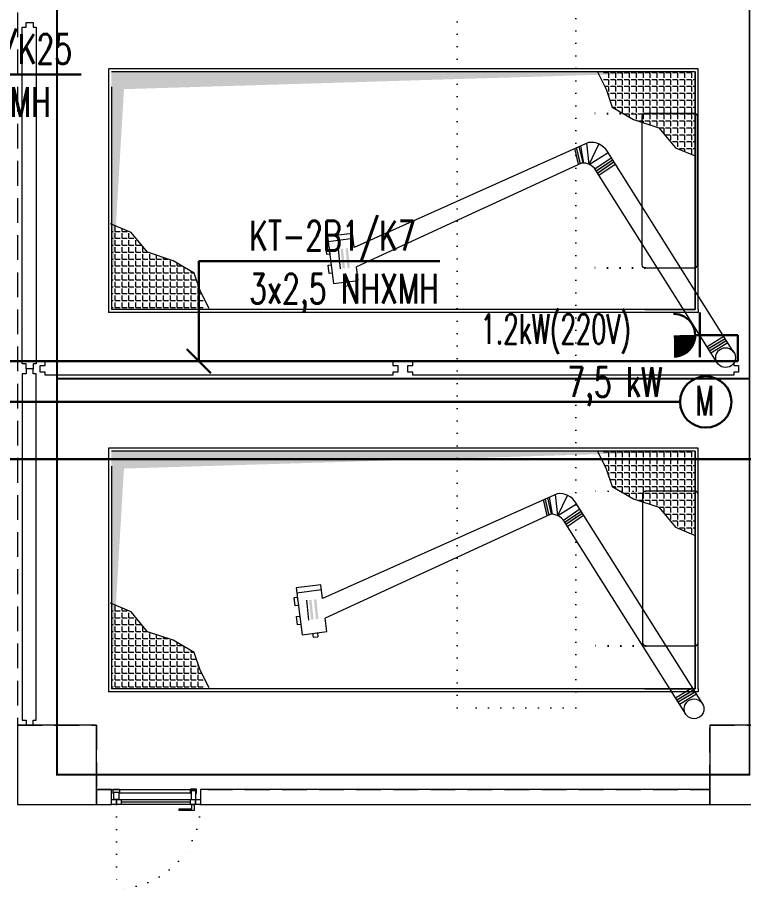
# Model space of a CAD drawing. Header units: metres. Extents: x -13194 to 152406, y -4219 to 19791.
# Drawn here: x 1560 to 2294, y 4715 to 5595 of the extents above; entities that cross this region are included whole.
import ezdxf

# ---------------------------------------------------------------- set-up
doc = ezdxf.new("R2010")
doc.units = ezdxf.units.M
doc.header["$LTSCALE"] = 100
doc.header["$MEASUREMENT"] = 0
for name, pattern in [('ACAD_ISO05W100', [33, 24, -3, 0, -3, 0, -3]), ('DOT2', [0.125, 0, -0.125]), ('HIDDEN', [0.375, 0.25, -0.125])]:
    doc.linetypes.add(name, pattern=pattern)
doc.layers.get('0').update_dxf_attribs({"color": 9, "lineweight": 9})
for name, color, linetype, lineweight in [('00', 9, 'Continuous', 9), ('01', 9, 'Continuous', 9), ('06B', 9, 'Continuous', 9), ('06D', 9, 'Continuous', 9), ('10', 9, 'Continuous', 9), ('15', 9, 'Continuous', 9), ('20', 9, 'DOT2', 9), ('bakırcı ekipman', 252, 'ACAD_ISO05W100', 9), ('E-ETANŞ PRİZ', 7, 'Continuous', 30), ('E-KABLO', 7, 'Continuous', 30), ('E-YAZI', 7, 'Continuous', 30)]:
    doc.layers.add(name, color=color, linetype=linetype, lineweight=lineweight)
doc.styles.add('E-YAZI', font='txttw.shx')

# ---------------------------------------------------------------- blocks, each defined once
blk = doc.blocks.new('100_ETANŞ PRİZ')
at = {"layer": 'E-ETANŞ PRİZ', "color": 4}
for p, q in [((-1.223, 2.136), (1.279, 2.136)), ((0, 2.4), (0, 0))]:
    blk.add_line(p, q, dxfattribs=at)
at = {"layer": 'E-ETANŞ PRİZ', "color": 4, "const_width": 1.2}
blk.add_lwpolyline([(0.01, 3, -0.414214), (-0.6, 3.59)], format="xyb", dxfattribs=at)
at = {"layer": 'E-ETANŞ PRİZ', "color": 4}
blk.add_arc((0, 3.6), 1.2, 180.7551, 0.7551, dxfattribs=at)
blk = doc.blocks.new('p-kolon_80x80')
blk.add_lwpolyline([(-40, -40), (40, -40), (40, 40), (-40, 40)], close=True)
blk = doc.blocks.new('2.bod.sitatik')
at = {"layer": '01'}
for p in [(1600, -3790), (2300, -3790)]:
    blk.add_blockref('p-kolon_80x80', p, dxfattribs=at)
blk = doc.blocks.new('p-işyeri')
at = {"color": 0, "const_width": 2}
blk.add_lwpolyline([(200, 0), (200, 700), (-200, 700), (-200, 0)], close=True, dxfattribs=at)
blk = doc.blocks.new('rf')
at = {"layer": 'bakırcı ekipman', "color": 0, "lineweight": 0}
for p, q in [((174820.42, -9265.6), (174802.78, -9274.52)), ((174802.78, -9274.52), (174784.78, -9280.52)), ((174805.53, -9276.74), (174805.53, -9273.06)), ((174812.52, -9276.74), (174812.52, -9271.66)), ((174819.5, -9276.74), (174819.5, -9271.66)), ((174784.78, -9280.52), (174772.35, -9301.95)), ((174784.58, -9283.72), (174782.92, -9283.72)), ((174784.58, -9283.72), (174784.58, -9280.87)), ((174791.56, -9283.72), (174786.48, -9283.72)), ((174791.56, -9283.72), (174791.56, -9278.64)), ((174798.55, -9283.72), (174793.47, -9283.72)), ((174798.55, -9276.74), (174796.14, -9276.74)), ((174798.55, -9276.74), (174798.55, -9275.93)), ((174798.55, -9283.72), (174798.55, -9278.64)), ((174805.53, -9276.74), (174800.45, -9276.74)), ((174805.53, -9283.72), (174800.45, -9283.72)), ((174805.53, -9283.72), (174805.53, -9278.64)), ((174812.52, -9276.74), (174807.44, -9276.74)), ((174812.52, -9283.72), (174807.44, -9283.72)), ((174812.52, -9283.72), (174812.52, -9278.64)), ((174819.5, -9276.74), (174814.42, -9276.74)), ((174819.5, -9283.72), (174814.42, -9283.72)), ((174819.5, -9283.72), (174819.5, -9278.64)), ((174784.58, -9290.71), (174779.5, -9290.71)), ((174784.58, -9290.71), (174784.58, -9285.63)), ((174784.58, -9297.69), (174784.58, -9292.61)), ((174791.56, -9290.71), (174786.48, -9290.71)), ((174791.56, -9290.71), (174791.56, -9285.63)), ((174791.56, -9297.69), (174791.56, -9292.61)), ((174798.55, -9290.71), (174793.47, -9290.71)), ((174798.55, -9290.71), (174798.55, -9285.63)), ((174798.55, -9297.69), (174798.55, -9292.61)), ((174805.53, -9290.71), (174800.45, -9290.71)), ((174805.53, -9290.71), (174805.53, -9285.63)), ((174805.53, -9297.69), (174805.53, -9292.61)), ((174812.52, -9290.71), (174807.44, -9290.71)), ((174812.52, -9290.71), (174812.52, -9285.63)), ((174812.52, -9297.69), (174812.52, -9292.61)), ((174819.5, -9290.71), (174814.42, -9290.71)), ((174819.5, -9290.71), (174819.5, -9285.63)), ((174819.5, -9297.69), (174819.5, -9292.61)), ((174777.59, -9297.69), (174774.82, -9297.69)), ((174777.59, -9297.69), (174777.59, -9292.91)), ((174777.59, -9304.68), (174777.59, -9299.6)), ((174784.58, -9297.69), (174779.5, -9297.69)), ((174784.58, -9304.68), (174784.58, -9299.6)), ((174791.56, -9297.69), (174786.48, -9297.69)), ((174791.56, -9304.68), (174791.56, -9299.6)), ((174798.55, -9297.69), (174793.47, -9297.69)), ((174798.55, -9304.68), (174798.55, -9299.6)), ((174805.53, -9297.69), (174800.45, -9297.69)), ((174805.53, -9304.68), (174805.53, -9299.6)), ((174812.52, -9297.69), (174807.44, -9297.69)), ((174812.52, -9304.68), (174812.52, -9299.6)), ((174819.5, -9297.69), (174814.42, -9297.69)), ((174819.5, -9304.68), (174819.5, -9299.6)), ((174772.35, -9301.95), (174763.77, -9327.67)), ((174770.61, -9311.66), (174770.61, -9307.16)), ((174777.59, -9304.68), (174772.51, -9304.68)), ((174777.59, -9311.66), (174777.59, -9306.58)), ((174784.58, -9304.68), (174779.5, -9304.68)), ((174784.58, -9311.66), (174784.58, -9306.58)), ((174791.56, -9304.68), (174786.48, -9304.68)), ((174791.56, -9311.66), (174791.56, -9306.58)), ((174798.55, -9304.68), (174793.47, -9304.68)), ((174798.55, -9311.66), (174798.55, -9306.58)), ((174805.53, -9304.68), (174800.45, -9304.68)), ((174805.53, -9311.66), (174805.53, -9306.58)), ((174812.52, -9304.68), (174807.44, -9304.68)), ((174812.52, -9311.66), (174812.52, -9306.58)), ((174819.5, -9304.68), (174814.42, -9304.68)), ((174819.5, -9311.66), (174819.5, -9306.58)), ((174770.61, -9318.65), (174766.78, -9318.65)), ((174770.61, -9311.66), (174769.11, -9311.66)), ((174770.61, -9318.65), (174770.61, -9313.57)), ((174777.59, -9311.66), (174772.51, -9311.66)), ((174777.59, -9318.65), (174772.51, -9318.65)), ((174777.59, -9318.65), (174777.59, -9313.57)), ((174784.58, -9311.66), (174779.5, -9311.66)), ((174784.58, -9318.65), (174779.5, -9318.65)), ((174784.58, -9318.65), (174784.58, -9313.57)), ((174791.56, -9311.66), (174786.48, -9311.66)), ((174791.56, -9318.65), (174786.48, -9318.65)), ((174791.56, -9318.65), (174791.56, -9313.57)), ((174798.55, -9311.66), (174793.47, -9311.66)), ((174798.55, -9318.65), (174793.47, -9318.65)), ((174798.55, -9318.65), (174798.55, -9313.57)), ((174805.53, -9311.66), (174800.45, -9311.66)), ((174805.53, -9318.65), (174800.45, -9318.65)), ((174805.53, -9318.65), (174805.53, -9313.57)), ((174812.52, -9311.66), (174807.44, -9311.66)), ((174812.52, -9318.65), (174807.44, -9318.65)), ((174812.52, -9318.65), (174812.52, -9313.57)), ((174819.5, -9311.66), (174814.42, -9311.66)), ((174819.5, -9318.65), (174814.42, -9318.65)), ((174819.5, -9318.65), (174819.5, -9313.57)), ((174763.77, -9327.67), (174743.62, -9344.38)), ((174763.62, -9332.62), (174763.62, -9327.79)), ((174770.61, -9325.63), (174765.53, -9325.63)), ((174770.61, -9325.63), (174770.61, -9320.55)), ((174770.61, -9332.62), (174770.61, -9327.54)), ((174777.59, -9325.63), (174772.51, -9325.63)), ((174777.59, -9325.63), (174777.59, -9320.55)), ((174777.59, -9332.62), (174777.59, -9327.54)), ((174784.58, -9325.63), (174779.5, -9325.63)), ((174784.58, -9325.63), (174784.58, -9320.55)), ((174784.58, -9332.62), (174784.58, -9327.54)), ((174791.56, -9325.63), (174786.48, -9325.63)), ((174791.56, -9325.63), (174791.56, -9320.55)), ((174791.56, -9332.62), (174791.56, -9327.54)), ((174798.55, -9325.63), (174793.47, -9325.63)), ((174798.55, -9325.63), (174798.55, -9320.55)), ((174798.55, -9332.62), (174798.55, -9327.54)), ((174805.53, -9325.63), (174800.45, -9325.63)), ((174805.53, -9325.63), (174805.53, -9320.55)), ((174805.53, -9332.62), (174805.53, -9327.54)), ((174812.52, -9325.63), (174807.44, -9325.63)), ((174812.52, -9325.63), (174812.52, -9320.55)), ((174812.52, -9332.62), (174812.52, -9327.54)), ((174819.5, -9325.63), (174814.42, -9325.63)), ((174819.5, -9325.63), (174819.5, -9320.55)), ((174819.5, -9332.62), (174819.5, -9327.54)), ((174756.64, -9339.6), (174756.64, -9334.52)), ((174763.62, -9332.62), (174758.54, -9332.62)), ((174763.62, -9339.6), (174763.62, -9334.52)), ((174770.61, -9332.62), (174765.53, -9332.62)), ((174770.61, -9339.6), (174770.61, -9334.52)), ((174777.59, -9332.62), (174772.51, -9332.62)), ((174777.59, -9339.6), (174777.59, -9334.52)), ((174784.58, -9332.62), (174779.5, -9332.62)), ((174784.58, -9339.6), (174784.58, -9334.52)), ((174791.56, -9332.62), (174786.48, -9332.62)), ((174791.56, -9339.6), (174791.56, -9334.52)), ((174798.55, -9332.62), (174793.47, -9332.62)), ((174798.55, -9339.6), (174798.55, -9334.52)), ((174805.53, -9332.62), (174800.45, -9332.62)), ((174805.53, -9339.6), (174805.53, -9334.52)), ((174812.52, -9332.62), (174807.44, -9332.62)), ((174812.52, -9339.6), (174812.52, -9334.52)), ((174819.5, -9332.62), (174814.42, -9332.62)), ((174819.5, -9339.6), (174819.5, -9334.52)), ((174743.62, -9344.38), (174735.05, -9365.29)), ((174749.65, -9339.6), (174749.38, -9339.6)), ((174749.65, -9339.6), (174749.65, -9339.38)), ((174749.65, -9346.59), (174749.65, -9341.51)), ((174756.64, -9339.6), (174751.56, -9339.6)), ((174756.64, -9346.59), (174756.64, -9341.51)), ((174763.62, -9339.6), (174758.54, -9339.6)), ((174763.62, -9346.59), (174763.62, -9341.51)), ((174770.61, -9339.6), (174765.53, -9339.6)), ((174770.61, -9346.59), (174770.61, -9341.51)), ((174777.59, -9339.6), (174772.51, -9339.6)), ((174777.59, -9346.59), (174777.59, -9341.51)), ((174784.58, -9339.6), (174779.5, -9339.6)), ((174784.58, -9346.59), (174784.58, -9341.51)), ((174791.56, -9339.6), (174786.48, -9339.6)), ((174791.56, -9346.59), (174791.56, -9341.51)), ((174798.55, -9339.6), (174793.47, -9339.6)), ((174798.55, -9346.59), (174798.55, -9341.51)), ((174805.53, -9339.6), (174800.45, -9339.6)), ((174805.53, -9346.59), (174805.53, -9341.51)), ((174812.52, -9339.6), (174807.44, -9339.6)), ((174812.52, -9346.59), (174812.52, -9341.51)), ((174819.5, -9339.6), (174814.42, -9339.6)), ((174819.5, -9346.59), (174819.5, -9341.51)), ((174742.67, -9353.57), (174739.66, -9353.57)), ((174742.67, -9353.57), (174742.67, -9348.49)), ((174749.65, -9346.59), (174744.57, -9346.59)), ((174749.65, -9353.57), (174744.57, -9353.57)), ((174749.65, -9353.57), (174749.65, -9348.49)), ((174756.64, -9346.59), (174751.56, -9346.59)), ((174756.64, -9353.57), (174751.56, -9353.57)), ((174756.64, -9353.57), (174756.64, -9348.49)), ((174763.62, -9346.59), (174758.54, -9346.59)), ((174763.62, -9353.57), (174758.54, -9353.57)), ((174763.62, -9353.57), (174763.62, -9348.49)), ((174770.61, -9346.59), (174765.53, -9346.59)), ((174770.61, -9353.57), (174765.53, -9353.57)), ((174770.61, -9353.57), (174770.61, -9348.49)), ((174777.59, -9346.59), (174772.51, -9346.59)), ((174777.59, -9353.57), (174772.51, -9353.57)), ((174777.59, -9353.57), (174777.59, -9348.49)), ((174784.58, -9346.59), (174779.5, -9346.59)), ((174784.58, -9353.57), (174779.5, -9353.57)), ((174784.58, -9353.57), (174784.58, -9348.49)), ((174791.56, -9346.59), (174786.48, -9346.59)), ((174791.56, -9353.57), (174786.48, -9353.57)), ((174791.56, -9353.57), (174791.56, -9348.49)), ((174798.55, -9346.59), (174793.47, -9346.59)), ((174798.55, -9353.57), (174793.47, -9353.57)), ((174798.55, -9353.57), (174798.55, -9348.49)), ((174805.53, -9346.59), (174800.45, -9346.59)), ((174805.53, -9353.57), (174800.45, -9353.57)), ((174805.53, -9353.57), (174805.53, -9348.49)), ((174812.52, -9346.59), (174807.44, -9346.59)), ((174812.52, -9353.57), (174807.44, -9353.57)), ((174812.52, -9353.57), (174812.52, -9348.49)), ((174819.5, -9346.59), (174814.42, -9346.59)), ((174819.5, -9353.57), (174814.42, -9353.57)), ((174819.5, -9353.57), (174819.5, -9348.49)), ((174735.68, -9364.29), (174735.68, -9362.82)), ((174742.67, -9360.56), (174737.59, -9360.56)), ((174742.67, -9360.56), (174742.67, -9355.48)), ((174742.67, -9364.29), (174742.67, -9362.46)), ((174749.65, -9360.56), (174744.57, -9360.56)), ((174749.65, -9360.56), (174749.65, -9355.48)), ((174749.65, -9364.29), (174749.65, -9362.46)), ((174756.64, -9360.56), (174751.56, -9360.56)), ((174756.64, -9360.56), (174756.64, -9355.48)), ((174756.64, -9364.29), (174756.64, -9362.46)), ((174763.62, -9360.56), (174758.54, -9360.56)), ((174763.62, -9360.56), (174763.62, -9355.48)), ((174763.62, -9364.29), (174763.62, -9362.46)), ((174770.61, -9360.56), (174765.53, -9360.56)), ((174770.61, -9360.56), (174770.61, -9355.48)), ((174770.61, -9364.29), (174770.61, -9362.46)), ((174777.59, -9360.56), (174772.51, -9360.56)), ((174777.59, -9360.56), (174777.59, -9355.48)), ((174777.59, -9364.29), (174777.59, -9362.46)), ((174784.58, -9360.56), (174779.5, -9360.56)), ((174784.58, -9360.56), (174784.58, -9355.48)), ((174784.58, -9364.29), (174784.58, -9362.46)), ((174791.56, -9360.56), (174786.48, -9360.56)), ((174791.56, -9360.56), (174791.56, -9355.48)), ((174791.56, -9364.29), (174791.56, -9362.46)), ((174798.55, -9360.56), (174793.47, -9360.56)), ((174798.55, -9360.56), (174798.55, -9355.48)), ((174798.55, -9364.29), (174798.55, -9362.46)), ((174805.53, -9360.56), (174800.45, -9360.56)), ((174805.53, -9360.56), (174805.53, -9355.48)), ((174805.53, -9364.29), (174805.53, -9362.46)), ((174812.52, -9360.56), (174807.44, -9360.56)), ((174812.52, -9360.56), (174812.52, -9355.48)), ((174812.52, -9364.29), (174812.52, -9362.46)), ((174819.5, -9360.56), (174814.42, -9360.56)), ((174819.5, -9360.56), (174819.5, -9355.48)), ((174819.5, -9364.29), (174819.5, -9362.46))]:
    blk.add_line(p, q, dxfattribs=at)
blk = doc.blocks.new('p-mekanik_boyahane_mahal08')
for points in [[(439.67, 193.91), (441.67, 194.1), (445.34, 178.39), (443.33, 178.19)], [(439.67, 193.91), (441.67, 194.1), (445.34, 178.39), (443.33, 178.19)], [(462.47, 169.17), (461.15, 171.3), (477.7, 182.55), (479.03, 180.43)], [(462.47, 169.17), (461.15, 171.3), (477.7, 182.55), (479.03, 180.43)], [(575.83, -10.25), (574.51, -8.13), (591.62, 2.22), (592.95, 0.1)], [(575.83, -10.25), (574.51, -8.13), (591.62, 2.22), (592.95, 0.1)], [(575.83, -10.25), (574.51, -8.13), (591.62, 2.22), (592.95, 0.1)]]:
    blk.add_hatch(color=256).paths.add_polyline_path(points)
h = blk.add_hatch(color=256)
h.paths.add_polyline_path([(207.27, 73), (204.78, 72.75), (202.81, 92.66), (205.3, 92.9)])
h.paths.add_polyline_path([(212.25, 73.49), (209.76, 73.25), (207.79, 93.15), (210.28, 93.4)])
h = blk.add_hatch(color=256)
h.paths.add_polyline_path([(207.27, 73), (204.78, 72.75), (202.81, 92.66), (205.3, 92.9)])
h.paths.add_polyline_path([(212.25, 73.49), (209.76, 73.25), (207.79, 93.15), (210.28, 93.4)])
for p, q in [((596, 246), (0, 246)), ((0, 246), (0, 0)), ((593, 243), (3, 243)), ((494.31, 243), (503.23, 225.37)), ((505.45, 242.09), (500.37, 242.09)), ((505.45, 242.09), (505.45, 237.01)), ((512.43, 242.09), (507.35, 242.09)), ((512.43, 242.09), (512.43, 237.01)), ((519.42, 242.09), (514.34, 242.09)), ((519.42, 242.09), (519.42, 237.01)), ((526.4, 242.09), (521.32, 242.09)), ((526.4, 242.09), (526.4, 237.01)), ((533.39, 242.09), (528.31, 242.09)), ((533.39, 242.09), (533.39, 237.01)), ((540.37, 242.09), (535.29, 242.09)), ((540.37, 242.09), (540.37, 237.01)), ((547.36, 242.09), (542.28, 242.09)), ((547.36, 242.09), (547.36, 237.01)), ((554.34, 242.09), (549.26, 242.09)), ((554.34, 242.09), (554.34, 237.01)), ((561.33, 242.09), (556.25, 242.09)), ((561.33, 242.09), (561.33, 237.01)), ((568.31, 242.09), (563.23, 242.09)), ((568.31, 242.09), (568.31, 237.01)), ((575.3, 242.09), (570.22, 242.09)), ((575.3, 242.09), (575.3, 237.01)), ((582.28, 242.09), (577.2, 242.09)), ((582.28, 242.09), (582.28, 237.01)), ((589.27, 242.09), (584.19, 242.09)), ((589.27, 242.09), (589.27, 237.01)), ((593, 3), (593, 243)), ((596, 3), (596, 246)), ((505.45, 235.1), (500.37, 235.1)), ((505.45, 235.1), (505.45, 230.02)), ((512.43, 235.1), (507.35, 235.1)), ((512.43, 235.1), (512.43, 230.02)), ((519.42, 235.1), (514.34, 235.1)), ((519.42, 235.1), (519.42, 230.02)), ((526.4, 235.1), (521.32, 235.1)), ((526.4, 235.1), (526.4, 230.02)), ((533.39, 235.1), (528.31, 235.1)), ((533.39, 235.1), (533.39, 230.02)), ((540.37, 235.1), (535.29, 235.1)), ((540.37, 235.1), (540.37, 230.02)), ((547.36, 235.1), (542.28, 235.1)), ((547.36, 235.1), (547.36, 230.02)), ((554.34, 235.1), (549.26, 235.1)), ((554.34, 235.1), (554.34, 230.02)), ((561.33, 235.1), (556.25, 235.1)), ((561.33, 235.1), (561.33, 230.02)), ((568.31, 235.1), (563.23, 235.1)), ((568.31, 235.1), (568.31, 230.02)), ((575.3, 235.1), (570.22, 235.1)), ((575.3, 235.1), (575.3, 230.02)), ((582.28, 235.1), (577.2, 235.1)), ((582.28, 235.1), (582.28, 230.02)), ((589.27, 235.1), (584.19, 235.1)), ((589.27, 235.1), (589.27, 230.02)), ((593, 235.1), (591.17, 235.1)), ((3, 228), (3, 3)), ((505.45, 228.12), (501.77, 228.12)), ((503.23, 225.37), (509.23, 207.36)), ((505.45, 221.13), (504.64, 221.13)), ((505.45, 228.12), (505.45, 223.04)), ((505.45, 221.13), (505.45, 218.72)), ((512.43, 228.12), (507.35, 228.12)), ((512.43, 221.13), (507.35, 221.13)), ((512.43, 228.12), (512.43, 223.04)), ((512.43, 221.13), (512.43, 216.05)), ((519.42, 228.12), (514.34, 228.12)), ((519.42, 221.13), (514.34, 221.13)), ((519.42, 228.12), (519.42, 223.04)), ((519.42, 221.13), (519.42, 216.05)), ((526.4, 228.12), (521.32, 228.12)), ((526.4, 221.13), (521.32, 221.13)), ((526.4, 228.12), (526.4, 223.04)), ((526.4, 221.13), (526.4, 216.05)), ((533.39, 228.12), (528.31, 228.12)), ((533.39, 221.13), (528.31, 221.13)), ((533.39, 228.12), (533.39, 223.04)), ((533.39, 221.13), (533.39, 216.05)), ((540.37, 228.12), (535.29, 228.12)), ((540.37, 221.13), (535.29, 221.13)), ((540.37, 228.12), (540.37, 223.04)), ((540.37, 221.13), (540.37, 216.05)), ((547.36, 228.12), (542.28, 228.12)), ((547.36, 221.13), (542.28, 221.13)), ((547.36, 228.12), (547.36, 223.04)), ((547.36, 221.13), (547.36, 216.05)), ((554.34, 228.12), (549.26, 228.12)), ((554.34, 221.13), (549.26, 221.13)), ((554.34, 228.12), (554.34, 223.04)), ((554.34, 221.13), (554.34, 216.05)), ((561.33, 228.12), (556.25, 228.12)), ((561.33, 221.13), (556.25, 221.13)), ((561.33, 228.12), (561.33, 223.04)), ((561.33, 221.13), (561.33, 216.05)), ((568.31, 228.12), (563.23, 228.12)), ((568.31, 221.13), (563.23, 221.13)), ((568.31, 228.12), (568.31, 223.04)), ((568.31, 221.13), (568.31, 216.05)), ((575.3, 228.12), (570.22, 228.12)), ((575.3, 221.13), (570.22, 221.13)), ((575.3, 228.12), (575.3, 223.04)), ((575.3, 221.13), (575.3, 216.05)), ((582.28, 228.12), (577.2, 228.12)), ((582.28, 221.13), (577.2, 221.13)), ((582.28, 228.12), (582.28, 223.04)), ((582.28, 221.13), (582.28, 216.05)), ((589.27, 228.12), (584.19, 228.12)), ((589.27, 221.13), (584.19, 221.13)), ((589.27, 228.12), (589.27, 223.04)), ((589.27, 221.13), (589.27, 216.05)), ((593, 228.12), (591.17, 228.12)), ((593, 221.13), (591.17, 221.13)), ((512.43, 214.15), (507.35, 214.15)), ((512.43, 214.15), (512.43, 209.07)), ((519.42, 214.15), (514.34, 214.15)), ((519.42, 214.15), (519.42, 209.07)), ((526.4, 214.15), (521.32, 214.15)), ((526.4, 214.15), (526.4, 209.07)), ((533.39, 214.15), (528.31, 214.15)), ((533.39, 214.15), (533.39, 209.07)), ((540.37, 214.15), (535.29, 214.15)), ((540.37, 214.15), (540.37, 209.07)), ((547.36, 214.15), (542.28, 214.15)), ((547.36, 214.15), (547.36, 209.07)), ((554.34, 214.15), (549.26, 214.15)), ((554.34, 214.15), (554.34, 209.07)), ((561.33, 214.15), (556.25, 214.15)), ((561.33, 214.15), (561.33, 209.07)), ((568.31, 214.15), (563.23, 214.15)), ((568.31, 214.15), (568.31, 209.07)), ((575.3, 214.15), (570.22, 214.15)), ((575.3, 214.15), (575.3, 209.07)), ((582.28, 214.15), (577.2, 214.15)), ((582.28, 214.15), (582.28, 209.07)), ((589.27, 214.15), (584.19, 214.15)), ((589.27, 214.15), (589.27, 209.07)), ((593, 214.15), (591.17, 214.15)), ((509.23, 207.36), (530.66, 194.93)), ((512.43, 207.16), (509.58, 207.16)), ((512.43, 207.16), (512.43, 205.5)), ((519.42, 207.16), (514.34, 207.16)), ((519.42, 207.16), (519.42, 202.08)), ((526.4, 207.16), (521.32, 207.16)), ((526.4, 207.16), (526.4, 202.08)), ((533.39, 207.16), (528.31, 207.16)), ((533.39, 207.16), (533.39, 202.08)), ((540.37, 207.16), (535.29, 207.16)), ((540.37, 207.16), (540.37, 202.08)), ((547.36, 207.16), (542.28, 207.16)), ((547.36, 207.16), (547.36, 202.08)), ((554.34, 207.16), (549.26, 207.16)), ((554.34, 207.16), (554.34, 202.08)), ((561.33, 207.16), (556.25, 207.16)), ((561.33, 207.16), (561.33, 202.08)), ((568.31, 207.16), (563.23, 207.16)), ((568.31, 207.16), (568.31, 202.08)), ((575.3, 207.16), (570.22, 207.16)), ((575.3, 207.16), (575.3, 202.08)), ((582.28, 207.16), (577.2, 207.16)), ((582.28, 207.16), (582.28, 202.08)), ((589.27, 207.16), (584.19, 207.16)), ((589.27, 207.16), (589.27, 202.08)), ((593, 207.16), (591.17, 207.16)), ((453.53, 200.11), (216.54, 94.14)), ((453.53, 200.11), (216.54, 94.14)), ((443.33, 178.19), (439.67, 193.91)), ((443.33, 178.19), (439.67, 193.91)), ((445.34, 178.39), (441.67, 194.1)), ((445.34, 178.39), (441.67, 194.1)), ((447.96, 179.55), (444.14, 195.91)), ((447.96, 179.55), (444.14, 195.91)), ((448.87, 179.28), (445.71, 196.61)), ((448.87, 179.28), (445.71, 196.61)), ((454.14, 177.97), (451.86, 199.36)), ((454.14, 177.97), (451.86, 199.36)), ((454.14, 177.97), (463.9, 198.44)), ((454.14, 177.97), (463.9, 198.44)), ((526.4, 200.18), (521.61, 200.18)), ((526.4, 200.18), (526.4, 197.4)), ((533.39, 200.18), (528.31, 200.18)), ((530.66, 194.93), (556.37, 186.35)), ((533.39, 200.18), (533.39, 195.1)), ((540.37, 200.18), (535.29, 200.18)), ((540.37, 200.18), (540.37, 195.1)), ((547.36, 200.18), (542.28, 200.18)), ((547.36, 200.18), (547.36, 195.1)), ((554.34, 200.18), (549.26, 200.18)), ((554.34, 200.18), (554.34, 195.1)), ((561.33, 200.18), (556.25, 200.18)), ((561.33, 200.18), (561.33, 195.1)), ((568.31, 200.18), (563.23, 200.18)), ((568.31, 200.18), (568.31, 195.1)), ((575.3, 200.18), (570.22, 200.18)), ((575.3, 200.18), (575.3, 195.1)), ((582.28, 200.18), (577.2, 200.18)), ((582.28, 200.18), (582.28, 195.1)), ((589.27, 200.18), (584.19, 200.18)), ((589.27, 200.18), (589.27, 195.1)), ((593, 200.18), (591.17, 200.18)), ((454.14, 177.97), (473.15, 189.96)), ((454.14, 177.97), (473.15, 189.96)), ((600.47, -11.96), (472.57, 190.89)), ((600.47, -11.96), (472.57, 190.89)), ((540.37, 193.19), (535.87, 193.19)), ((540.37, 193.19), (540.37, 191.69)), ((547.36, 193.19), (542.28, 193.19)), ((547.36, 193.19), (547.36, 189.36)), ((554.34, 193.19), (549.26, 193.19)), ((554.34, 193.19), (554.34, 188.11)), ((561.33, 193.19), (556.25, 193.19)), ((556.37, 186.35), (573.09, 166.2)), ((561.33, 186.21), (556.5, 186.21)), ((561.33, 193.19), (561.33, 188.11)), ((561.33, 186.21), (561.33, 181.13)), ((568.31, 193.19), (563.23, 193.19)), ((568.31, 186.21), (563.23, 186.21)), ((568.31, 193.19), (568.31, 188.11)), ((568.31, 186.21), (568.31, 181.13)), ((575.3, 193.19), (570.22, 193.19)), ((575.3, 186.21), (570.22, 186.21)), ((575.3, 193.19), (575.3, 188.11)), ((575.3, 186.21), (575.3, 181.13)), ((582.28, 193.19), (577.2, 193.19)), ((582.28, 186.21), (577.2, 186.21)), ((582.28, 193.19), (582.28, 188.11)), ((582.28, 186.21), (582.28, 181.13)), ((589.27, 193.19), (584.19, 193.19)), ((589.27, 186.21), (584.19, 186.21)), ((589.27, 193.19), (589.27, 188.11)), ((589.27, 186.21), (589.27, 181.13)), ((593, 193.19), (591.17, 193.19)), ((593, 186.21), (591.17, 186.21)), ((446.36, 179.23), (219.01, 74.29)), ((446.36, 179.23), (219.01, 74.29)), ((459.83, 173.42), (476.38, 184.67)), ((459.83, 173.42), (476.38, 184.67)), ((461.15, 171.3), (477.7, 182.55)), ((461.15, 171.3), (477.7, 182.55)), ((462.47, 169.17), (479.03, 180.43)), ((462.47, 169.17), (479.03, 180.43)), ((463.8, 167.05), (480.35, 178.31)), ((463.8, 167.05), (480.35, 178.31)), ((568.31, 179.22), (563.23, 179.22)), ((568.31, 179.22), (568.31, 174.14)), ((575.3, 179.22), (570.22, 179.22)), ((575.3, 179.22), (575.3, 174.14)), ((582.28, 179.22), (577.2, 179.22)), ((582.28, 179.22), (582.28, 174.14)), ((589.27, 179.22), (584.19, 179.22)), ((589.27, 179.22), (589.27, 174.14)), ((593, 179.22), (591.17, 179.22)), ((583.55, -22.62), (460.64, 172.31)), ((583.55, -22.62), (460.64, 172.31)), ((568.31, 172.24), (568.08, 172.24)), ((568.31, 172.24), (568.31, 171.96)), ((575.3, 172.24), (570.22, 172.24)), ((575.3, 172.24), (575.3, 167.16)), ((582.28, 172.24), (577.2, 172.24)), ((582.28, 172.24), (582.28, 167.16)), ((589.27, 172.24), (584.19, 172.24)), ((589.27, 172.24), (589.27, 167.16)), ((593, 172.24), (591.17, 172.24)), ((573.09, 166.2), (593, 158.04)), ((582.28, 165.25), (577.2, 165.25)), ((582.28, 165.25), (582.28, 162.25)), ((589.27, 165.25), (584.19, 165.25)), ((589.27, 165.25), (589.27, 160.17)), ((593, 165.25), (591.17, 165.25)), ((214.79, 108.21), (189.76, 105.09)), ((214.79, 108.21), (189.76, 105.09)), ((216.54, 94.14), (214.79, 108.21)), ((216.54, 94.14), (214.79, 108.21)), ((189.76, 105.09), (195.67, 57.64)), ((189.76, 105.09), (195.67, 57.64)), ((215.45, 102.91), (190.42, 99.79)), ((215.45, 102.91), (190.42, 99.79)), ((200.32, 92.41), (202.3, 72.51)), ((200.32, 92.41), (202.3, 72.51)), ((220.69, 60.76), (219.01, 74.29)), ((220.69, 60.76), (219.01, 74.29)), ((195.67, 57.64), (220.69, 60.76)), ((195.67, 57.64), (220.69, 60.76)), ((206.41, 58.98), (206.9, 55.02)), ((206.41, 58.98), (206.9, 55.02)), ((206.9, 55.02), (211.83, 55.64)), ((206.9, 55.02), (211.83, 55.64)), ((211.34, 59.59), (211.83, 55.64)), ((211.34, 59.59), (211.83, 55.64)), ((573.27, -5.95), (590.22, 4.3)), ((573.27, -5.95), (590.22, 4.3)), ((573.27, -5.95), (590.22, 4.3)), ((574.51, -8.13), (591.62, 2.22)), ((574.51, -8.13), (591.62, 2.22)), ((574.51, -8.13), (591.62, 2.22)), ((575.83, -10.25), (592.95, 0.1)), ((575.83, -10.25), (592.95, 0.1)), ((575.83, -10.25), (592.95, 0.1)), ((577.15, -12.37), (594.27, -2.02)), ((577.15, -12.37), (594.27, -2.02)), ((577.15, -12.37), (594.27, -2.02))]:
    blk.add_line(p, q)
for points in [[(593, 243), (593, 3), (542.11, 3), (593, 3), (3, 3)], [(596, 3), (596, 0), (0, 0)]]:
    blk.add_lwpolyline(points)
for points in [[(190.94, 95.6), (191.99, 87.16), (188.86, 86.77), (187.81, 95.21)], [(190.94, 95.6), (191.99, 87.16), (188.86, 86.77), (187.81, 95.21)], [(193.31, 76.55), (194.36, 68.11), (191.23, 67.72), (190.18, 76.16)], [(193.31, 76.55), (194.36, 68.11), (191.23, 67.72), (190.18, 76.16)]]:
    blk.add_lwpolyline(points, close=True)
blk.add_circle((591.99, -17.25), 10)
blk.add_circle((591.99, -17.25), 10)
blk.add_circle((591.99, -17.25), 10)
for centre, radius in [((455.65, 180.22), 20), ((455.65, 180.22), 20), ((447.95, 164.31), 15), ((447.95, 164.31), 15)]:
    blk.add_arc(centre, radius, 32.23304, 96.0938)
blk.add_solid([(593, 243), (3, 243), (15.71, 225.53), (3, 11)])
at = {"rotation": 270}
blk.add_blockref('rf', (9367.32, 174824.5), dxfattribs=at)
blk = doc.blocks.new('p-mekanik_boyahane_mahal07')
for points in [[(471.51, 165.51), (473.51, 165.71), (477.18, 150), (475.17, 149.8)], [(471.51, 165.51), (473.51, 165.71), (477.18, 150), (475.17, 149.8)], [(494.31, 140.78), (492.99, 142.9), (509.54, 154.16), (510.87, 152.04)], [(494.31, 140.78), (492.99, 142.9), (509.54, 154.16), (510.87, 152.04)], [(607.67, -38.64), (606.35, -36.52), (623.46, -26.17), (624.79, -28.29)], [(607.67, -38.64), (606.35, -36.52), (623.46, -26.17), (624.79, -28.29)], [(607.67, -38.64), (606.35, -36.52), (623.46, -26.17), (624.79, -28.29)]]:
    blk.add_hatch(color=256).paths.add_polyline_path(points)
h = blk.add_hatch(color=256)
h.paths.add_polyline_path([(239.11, 44.61), (236.62, 44.36), (234.65, 64.26), (237.14, 64.51)])
h.paths.add_polyline_path([(244.09, 45.1), (241.6, 44.85), (239.63, 64.76), (242.12, 65)])
h = blk.add_hatch(color=256)
h.paths.add_polyline_path([(239.11, 44.61), (236.62, 44.36), (234.65, 64.26), (237.14, 64.51)])
h.paths.add_polyline_path([(244.09, 45.1), (241.6, 44.85), (239.63, 64.76), (242.12, 65)])
for p, q in [((596, 246), (0, 246)), ((0, 246), (0, 0)), ((593, 243), (3, 243)), ((494.31, 243), (503.23, 225.37)), ((505.45, 242.09), (500.37, 242.09)), ((505.45, 242.09), (505.45, 237.01)), ((512.43, 242.09), (507.35, 242.09)), ((512.43, 242.09), (512.43, 237.01)), ((519.42, 242.09), (514.34, 242.09)), ((519.42, 242.09), (519.42, 237.01)), ((526.4, 242.09), (521.32, 242.09)), ((526.4, 242.09), (526.4, 237.01)), ((533.39, 242.09), (528.31, 242.09)), ((533.39, 242.09), (533.39, 237.01)), ((540.37, 242.09), (535.29, 242.09)), ((540.37, 242.09), (540.37, 237.01)), ((547.36, 242.09), (542.28, 242.09)), ((547.36, 242.09), (547.36, 237.01)), ((554.34, 242.09), (549.26, 242.09)), ((554.34, 242.09), (554.34, 237.01)), ((561.33, 242.09), (556.25, 242.09)), ((561.33, 242.09), (561.33, 237.01)), ((568.31, 242.09), (563.23, 242.09)), ((568.31, 242.09), (568.31, 237.01)), ((575.3, 242.09), (570.22, 242.09)), ((575.3, 242.09), (575.3, 237.01)), ((582.28, 242.09), (577.2, 242.09)), ((582.28, 242.09), (582.28, 237.01)), ((589.27, 242.09), (584.19, 242.09)), ((589.27, 242.09), (589.27, 237.01)), ((593, 3), (593, 243)), ((596, 3), (596, 246)), ((505.45, 235.1), (500.37, 235.1)), ((505.45, 235.1), (505.45, 230.02)), ((512.43, 235.1), (507.35, 235.1)), ((512.43, 235.1), (512.43, 230.02)), ((519.42, 235.1), (514.34, 235.1)), ((519.42, 235.1), (519.42, 230.02)), ((526.4, 235.1), (521.32, 235.1)), ((526.4, 235.1), (526.4, 230.02)), ((533.39, 235.1), (528.31, 235.1)), ((533.39, 235.1), (533.39, 230.02)), ((540.37, 235.1), (535.29, 235.1)), ((540.37, 235.1), (540.37, 230.02)), ((547.36, 235.1), (542.28, 235.1)), ((547.36, 235.1), (547.36, 230.02)), ((554.34, 235.1), (549.26, 235.1)), ((554.34, 235.1), (554.34, 230.02)), ((561.33, 235.1), (556.25, 235.1)), ((561.33, 235.1), (561.33, 230.02)), ((568.31, 235.1), (563.23, 235.1)), ((568.31, 235.1), (568.31, 230.02)), ((575.3, 235.1), (570.22, 235.1)), ((575.3, 235.1), (575.3, 230.02)), ((582.28, 235.1), (577.2, 235.1)), ((582.28, 235.1), (582.28, 230.02)), ((589.27, 235.1), (584.19, 235.1)), ((589.27, 235.1), (589.27, 230.02)), ((593, 235.1), (591.17, 235.1)), ((3, 228), (3, 3)), ((505.45, 228.12), (501.77, 228.12)), ((503.23, 225.37), (509.23, 207.36)), ((505.45, 221.13), (504.64, 221.13)), ((505.45, 228.12), (505.45, 223.04)), ((505.45, 221.13), (505.45, 218.72)), ((512.43, 228.12), (507.35, 228.12)), ((512.43, 221.13), (507.35, 221.13)), ((512.43, 228.12), (512.43, 223.04)), ((512.43, 221.13), (512.43, 216.05)), ((519.42, 228.12), (514.34, 228.12)), ((519.42, 221.13), (514.34, 221.13)), ((519.42, 228.12), (519.42, 223.04)), ((519.42, 221.13), (519.42, 216.05)), ((526.4, 228.12), (521.32, 228.12)), ((526.4, 221.13), (521.32, 221.13)), ((526.4, 228.12), (526.4, 223.04)), ((526.4, 221.13), (526.4, 216.05)), ((533.39, 228.12), (528.31, 228.12)), ((533.39, 221.13), (528.31, 221.13)), ((533.39, 228.12), (533.39, 223.04)), ((533.39, 221.13), (533.39, 216.05)), ((540.37, 228.12), (535.29, 228.12)), ((540.37, 221.13), (535.29, 221.13)), ((540.37, 228.12), (540.37, 223.04)), ((540.37, 221.13), (540.37, 216.05)), ((547.36, 228.12), (542.28, 228.12)), ((547.36, 221.13), (542.28, 221.13)), ((547.36, 228.12), (547.36, 223.04)), ((547.36, 221.13), (547.36, 216.05)), ((554.34, 228.12), (549.26, 228.12)), ((554.34, 221.13), (549.26, 221.13)), ((554.34, 228.12), (554.34, 223.04)), ((554.34, 221.13), (554.34, 216.05)), ((561.33, 228.12), (556.25, 228.12)), ((561.33, 221.13), (556.25, 221.13)), ((561.33, 228.12), (561.33, 223.04)), ((561.33, 221.13), (561.33, 216.05)), ((568.31, 228.12), (563.23, 228.12)), ((568.31, 221.13), (563.23, 221.13)), ((568.31, 228.12), (568.31, 223.04)), ((568.31, 221.13), (568.31, 216.05)), ((575.3, 228.12), (570.22, 228.12)), ((575.3, 221.13), (570.22, 221.13)), ((575.3, 228.12), (575.3, 223.04)), ((575.3, 221.13), (575.3, 216.05)), ((582.28, 228.12), (577.2, 228.12)), ((582.28, 221.13), (577.2, 221.13)), ((582.28, 228.12), (582.28, 223.04)), ((582.28, 221.13), (582.28, 216.05)), ((589.27, 228.12), (584.19, 228.12)), ((589.27, 221.13), (584.19, 221.13)), ((589.27, 228.12), (589.27, 223.04)), ((589.27, 221.13), (589.27, 216.05)), ((593, 228.12), (591.17, 228.12)), ((593, 221.13), (591.17, 221.13)), ((512.43, 214.15), (507.35, 214.15)), ((512.43, 214.15), (512.43, 209.07)), ((519.42, 214.15), (514.34, 214.15)), ((519.42, 214.15), (519.42, 209.07)), ((526.4, 214.15), (521.32, 214.15)), ((526.4, 214.15), (526.4, 209.07)), ((533.39, 214.15), (528.31, 214.15)), ((533.39, 214.15), (533.39, 209.07)), ((540.37, 214.15), (535.29, 214.15)), ((540.37, 214.15), (540.37, 209.07)), ((547.36, 214.15), (542.28, 214.15)), ((547.36, 214.15), (547.36, 209.07)), ((554.34, 214.15), (549.26, 214.15)), ((554.34, 214.15), (554.34, 209.07)), ((561.33, 214.15), (556.25, 214.15)), ((561.33, 214.15), (561.33, 209.07)), ((568.31, 214.15), (563.23, 214.15)), ((568.31, 214.15), (568.31, 209.07)), ((575.3, 214.15), (570.22, 214.15)), ((575.3, 214.15), (575.3, 209.07)), ((582.28, 214.15), (577.2, 214.15)), ((582.28, 214.15), (582.28, 209.07)), ((589.27, 214.15), (584.19, 214.15)), ((589.27, 214.15), (589.27, 209.07)), ((593, 214.15), (591.17, 214.15)), ((509.23, 207.36), (530.66, 194.93)), ((512.43, 207.16), (509.58, 207.16)), ((512.43, 207.16), (512.43, 205.5)), ((519.42, 207.16), (514.34, 207.16)), ((519.42, 207.16), (519.42, 202.08)), ((526.4, 207.16), (521.32, 207.16)), ((526.4, 207.16), (526.4, 202.08)), ((533.39, 207.16), (528.31, 207.16)), ((533.39, 207.16), (533.39, 202.08)), ((540.37, 207.16), (535.29, 207.16)), ((540.37, 207.16), (540.37, 202.08)), ((547.36, 207.16), (542.28, 207.16)), ((547.36, 207.16), (547.36, 202.08)), ((554.34, 207.16), (549.26, 207.16)), ((554.34, 207.16), (554.34, 202.08)), ((561.33, 207.16), (556.25, 207.16)), ((561.33, 207.16), (561.33, 202.08)), ((568.31, 207.16), (563.23, 207.16)), ((568.31, 207.16), (568.31, 202.08)), ((575.3, 207.16), (570.22, 207.16)), ((575.3, 207.16), (575.3, 202.08)), ((582.28, 207.16), (577.2, 207.16)), ((582.28, 207.16), (582.28, 202.08)), ((589.27, 207.16), (584.19, 207.16)), ((589.27, 207.16), (589.27, 202.08)), ((593, 207.16), (591.17, 207.16)), ((526.4, 200.18), (521.61, 200.18)), ((526.4, 200.18), (526.4, 197.4)), ((533.39, 200.18), (528.31, 200.18)), ((530.66, 194.93), (556.37, 186.35)), ((533.39, 200.18), (533.39, 195.1)), ((540.37, 200.18), (535.29, 200.18)), ((540.37, 200.18), (540.37, 195.1)), ((547.36, 200.18), (542.28, 200.18)), ((547.36, 200.18), (547.36, 195.1)), ((554.34, 200.18), (549.26, 200.18)), ((554.34, 200.18), (554.34, 195.1)), ((561.33, 200.18), (556.25, 200.18)), ((561.33, 200.18), (561.33, 195.1)), ((568.31, 200.18), (563.23, 200.18)), ((568.31, 200.18), (568.31, 195.1)), ((575.3, 200.18), (570.22, 200.18)), ((575.3, 200.18), (575.3, 195.1)), ((582.28, 200.18), (577.2, 200.18)), ((582.28, 200.18), (582.28, 195.1)), ((589.27, 200.18), (584.19, 200.18)), ((589.27, 200.18), (589.27, 195.1)), ((593, 200.18), (591.17, 200.18)), ((540.37, 193.19), (535.87, 193.19)), ((540.37, 193.19), (540.37, 191.69)), ((547.36, 193.19), (542.28, 193.19)), ((547.36, 193.19), (547.36, 189.36)), ((554.34, 193.19), (549.26, 193.19)), ((554.34, 193.19), (554.34, 188.11)), ((561.33, 193.19), (556.25, 193.19)), ((556.37, 186.35), (573.09, 166.2)), ((561.33, 186.21), (556.5, 186.21)), ((561.33, 193.19), (561.33, 188.11)), ((561.33, 186.21), (561.33, 181.13)), ((568.31, 193.19), (563.23, 193.19)), ((568.31, 186.21), (563.23, 186.21)), ((568.31, 193.19), (568.31, 188.11)), ((568.31, 186.21), (568.31, 181.13)), ((575.3, 193.19), (570.22, 193.19)), ((575.3, 186.21), (570.22, 186.21)), ((575.3, 193.19), (575.3, 188.11)), ((575.3, 186.21), (575.3, 181.13)), ((582.28, 193.19), (577.2, 193.19)), ((582.28, 186.21), (577.2, 186.21)), ((582.28, 193.19), (582.28, 188.11)), ((582.28, 186.21), (582.28, 181.13)), ((589.27, 193.19), (584.19, 193.19)), ((589.27, 186.21), (584.19, 186.21)), ((589.27, 193.19), (589.27, 188.11)), ((589.27, 186.21), (589.27, 181.13)), ((593, 193.19), (591.17, 193.19)), ((593, 186.21), (591.17, 186.21)), ((568.31, 179.22), (563.23, 179.22)), ((568.31, 179.22), (568.31, 174.14)), ((575.3, 179.22), (570.22, 179.22)), ((575.3, 179.22), (575.3, 174.14)), ((582.28, 179.22), (577.2, 179.22)), ((582.28, 179.22), (582.28, 174.14)), ((589.27, 179.22), (584.19, 179.22)), ((589.27, 179.22), (589.27, 174.14)), ((593, 179.22), (591.17, 179.22)), ((485.37, 171.71), (248.38, 65.75)), ((485.37, 171.71), (248.38, 65.75)), ((479.8, 151.16), (475.98, 167.51)), ((479.8, 151.16), (475.98, 167.51)), ((480.71, 150.89), (477.55, 168.22)), ((480.71, 150.89), (477.55, 168.22)), ((485.98, 149.58), (483.7, 170.96)), ((485.98, 149.58), (483.7, 170.96)), ((485.98, 149.58), (495.74, 170.04)), ((485.98, 149.58), (495.74, 170.04)), ((568.31, 172.24), (568.08, 172.24)), ((568.31, 172.24), (568.31, 171.96)), ((575.3, 172.24), (570.22, 172.24)), ((575.3, 172.24), (575.3, 167.16)), ((582.28, 172.24), (577.2, 172.24)), ((582.28, 172.24), (582.28, 167.16)), ((589.27, 172.24), (584.19, 172.24)), ((589.27, 172.24), (589.27, 167.16)), ((593, 172.24), (591.17, 172.24)), ((475.17, 149.8), (471.51, 165.51)), ((475.17, 149.8), (471.51, 165.51)), ((477.18, 150), (473.51, 165.71)), ((477.18, 150), (473.51, 165.71)), ((485.98, 149.58), (504.99, 161.57)), ((485.98, 149.58), (504.99, 161.57)), ((632.31, -40.35), (504.41, 162.49)), ((632.31, -40.35), (504.41, 162.49)), ((573.09, 166.2), (593, 158.04)), ((582.28, 165.25), (577.2, 165.25)), ((582.28, 165.25), (582.28, 162.25)), ((589.27, 165.25), (584.19, 165.25)), ((589.27, 165.25), (589.27, 160.17)), ((593, 165.25), (591.17, 165.25)), ((478.2, 150.83), (250.85, 45.9)), ((478.2, 150.83), (250.85, 45.9)), ((491.67, 145.03), (508.22, 156.28)), ((491.67, 145.03), (508.22, 156.28)), ((492.99, 142.9), (509.54, 154.16)), ((492.99, 142.9), (509.54, 154.16)), ((494.31, 140.78), (510.87, 152.04)), ((494.31, 140.78), (510.87, 152.04)), ((495.64, 138.66), (512.19, 149.91)), ((495.64, 138.66), (512.19, 149.91)), ((615.39, -51.02), (492.48, 143.92)), ((615.39, -51.02), (492.48, 143.92)), ((246.63, 79.81), (221.6, 76.7)), ((246.63, 79.81), (221.6, 76.7)), ((248.38, 65.75), (246.63, 79.81)), ((248.38, 65.75), (246.63, 79.81)), ((221.6, 76.7), (227.51, 29.25)), ((221.6, 76.7), (227.51, 29.25)), ((247.29, 74.51), (222.26, 71.4)), ((247.29, 74.51), (222.26, 71.4)), ((232.16, 64.02), (234.14, 44.11)), ((232.16, 64.02), (234.14, 44.11)), ((252.53, 32.36), (250.85, 45.9)), ((252.53, 32.36), (250.85, 45.9)), ((227.51, 29.25), (252.53, 32.36)), ((227.51, 29.25), (252.53, 32.36)), ((238.25, 30.59), (238.74, 26.63)), ((238.25, 30.59), (238.74, 26.63)), ((238.74, 26.63), (243.67, 27.24)), ((238.74, 26.63), (243.67, 27.24)), ((243.18, 31.2), (243.67, 27.24)), ((243.18, 31.2), (243.67, 27.24)), ((605.11, -34.34), (622.06, -24.1)), ((605.11, -34.34), (622.06, -24.1)), ((605.11, -34.34), (622.06, -24.1)), ((606.35, -36.52), (623.46, -26.17)), ((606.35, -36.52), (623.46, -26.17)), ((606.35, -36.52), (623.46, -26.17)), ((607.67, -38.64), (624.79, -28.29)), ((607.67, -38.64), (624.79, -28.29)), ((607.67, -38.64), (624.79, -28.29)), ((608.99, -40.76), (626.11, -30.41)), ((608.99, -40.76), (626.11, -30.41)), ((608.99, -40.76), (626.11, -30.41))]:
    blk.add_line(p, q)
for points in [[(593, 243), (593, 3), (542.11, 3), (593, 3), (3, 3)], [(596, 3), (596, 0), (0, 0)]]:
    blk.add_lwpolyline(points)
for points in [[(222.78, 67.2), (223.83, 58.76), (220.7, 58.37), (219.65, 66.81)], [(222.78, 67.2), (223.83, 58.76), (220.7, 58.37), (219.65, 66.81)], [(225.15, 48.16), (226.2, 39.72), (223.07, 39.33), (222.02, 47.77)], [(225.15, 48.16), (226.2, 39.72), (223.07, 39.33), (222.02, 47.77)]]:
    blk.add_lwpolyline(points, close=True)
blk.add_circle((623.83, -45.64), 10)
blk.add_circle((623.83, -45.64), 10)
blk.add_circle((623.83, -45.64), 10)
for centre, radius in [((487.49, 151.82), 20), ((487.49, 151.82), 20), ((479.79, 135.92), 15), ((479.79, 135.92), 15)]:
    blk.add_arc(centre, radius, 32.23304, 96.0938)
blk.add_solid([(593, 243), (3, 243), (15.71, 225.53), (3, 11)])
at = {"rotation": 270}
blk.add_blockref('rf', (9367.32, 174824.5), dxfattribs=at)
blk = doc.blocks.new('K-AL-01A')
at = {"layer": '06B'}
blk.add_lwpolyline([(2634.71, 4254.27), (2634.71, 4260.52), (2619.71, 4260.52), (2619.71, 4258.65), (2632.46, 4258.65), (2632.46, 4258.65), (2632.46, 4254.27), (2634.71, 4254.27)], dxfattribs=at)
at = {"layer": '06D'}
for p, q in [((2637.95, 4254.27), (2551.08, 4254.27)), ((2551.08, 4249.27), (2637.95, 4249.27))]:
    blk.add_line(p, q, dxfattribs=at)
for points in [[(2553.58, 4243.16), (2552.96, 4243.16), (2552.96, 4239.16, 0.414214), (2553.33, 4238.78), (2558.83, 4238.78, 0.414214), (2559.21, 4239.16), (2559.21, 4243.16), (2558.58, 4243.16)], [(2636.58, 4243.16), (2637.21, 4243.16), (2637.21, 4239.16, -0.414214), (2636.83, 4238.78), (2631.33, 4238.78, -0.414214), (2630.96, 4239.16), (2630.96, 4243.16), (2631.58, 4243.16)]]:
    blk.add_lwpolyline(points, format="xyb", dxfattribs=at)
for points in [[(2553.58, 4241.77), (2558.58, 4241.77), (2558.58, 4249.27), (2553.58, 4249.27)], [(2630.96, 4239.41), (2559.21, 4239.41), (2559.21, 4242.53), (2630.96, 4242.53)], [(2636.58, 4240.66), (2631.58, 4240.66), (2631.58, 4249.27), (2636.58, 4249.27)]]:
    blk.add_lwpolyline(points, close=True, dxfattribs=at)
at = {"layer": '10'}
for points in [[(2551.08, 4254.27), (2551.08, 4249.27), (2556.08, 4249.27), (2556.08, 4254.27)], [(2556.08, 4254.27), (2556.08, 4249.27), (2561.08, 4249.27), (2561.08, 4254.27)], [(2631.08, 4254.27), (2631.08, 4249.27), (2636.08, 4249.27), (2636.08, 4254.27)], [(2636.08, 4254.27), (2636.08, 4249.27), (2641.08, 4249.27), (2641.08, 4254.27)]]:
    blk.add_lwpolyline(points, close=True, dxfattribs=at)
at = {"layer": '15'}
blk.add_lwpolyline([(2561.08, 4251.77), (2631.08, 4251.77)], dxfattribs=at)
at = {"layer": '20'}
blk.add_lwpolyline([(2556.08, 4254.27), (2556.08, 4339.27)], dxfattribs=at)
blk.add_arc((2556.08, 4254.27), 85, 0, 90, dxfattribs=at)
blk = doc.blocks.new('2.bod.Mimari')
at = {"layer": '00'}
for points in [[(1640, -3830), (1655, -3830), (1655, -3815), (1640, -3815)], [(1745, -3830), (2260, -3830), (2260, -3815), (1745, -3815)]]:
    blk.add_lwpolyline(points, close=True, dxfattribs=at)
at = {"layer": '06D', "linetype": 'DOT2'}
blk.add_lwpolyline([(2214.39, -1748.97, 0.414214), (2124.39, -1838.97), (2124.39, -3732.3), (2004.39, -3732.3), (2004.39, -1838.97)], format="xyb", dxfattribs=at)
at = {"layer": '06D'}
for points in [[(1569.01, -3390), (1569.01, -3385), (1564.87, -3385), (1564.87, -3045), (1569.01, -3045), (1569.01, -3040), (1576.01, -3040), (1576.01, -3045), (1578.87, -3045), (1578.87, -3385), (1576.01, -3385), (1576.01, -3390)], [(1583.11, -3386.5), (1588.11, -3386.5), (1588.11, -3382.36), (1939.53, -3382.36), (1939.53, -3386.5), (1944.53, -3386.5), (1944.53, -3393.5), (1939.53, -3393.5), (1939.53, -3396.36), (1588.11, -3396.36), (1588.11, -3393.5), (1583.11, -3393.5)], [(1954.78, -3386.5), (1959.78, -3386.5), (1959.78, -3382.36), (2284.05, -3382.36), (2284.05, -3386.5), (2289.05, -3386.5), (2289.05, -3393.5), (2284.05, -3393.5), (2284.05, -3396.36), (1959.78, -3396.36), (1959.78, -3393.5), (1954.78, -3393.5)], [(1569.01, -3390), (1569.01, -3395), (1564.87, -3395), (1564.87, -3745), (1569.01, -3745), (1569.01, -3750), (1576.01, -3750), (1576.01, -3745), (1578.87, -3745), (1578.87, -3395), (1576.01, -3395), (1576.01, -3390)]]:
    blk.add_lwpolyline(points, close=True, dxfattribs=at)
at = {"layer": '06D', "linetype": 'DOT2', "lineweight": -3}
for points in [[(2194.32, -3132), (2134.36, -3132)], [(2194.32, -3288), (2134.36, -3288)], [(2195, -3669.72), (2135.03, -3669.72)]]:
    blk.add_lwpolyline(points, dxfattribs=at)
at = {"layer": '06D', "linetype": 'DOT2'}
blk.add_lwpolyline([(2195, -3513.72), (2135.03, -3513.72)], dxfattribs=at)
at = {"layer": '10'}
for points in [[(2244.32, -3132), (2194.32, -3132, 0.414214), (2191.32, -3135), (2191.32, -3285, 0.414214), (2194.32, -3288), (2244.32, -3288, 0.414214), (2247.32, -3285), (2247.32, -3135, 0.414214)], [(2245, -3513.72), (2195, -3513.72, 0.414214), (2192, -3516.72), (2192, -3666.72, 0.414214), (2195, -3669.72), (2245, -3669.72, 0.414214), (2248, -3666.72), (2248, -3516.72, 0.414214)]]:
    blk.add_lwpolyline(points, format="xyb", close=True, dxfattribs=at)
at = {"layer": '20', "color": 251, "linetype": 'HIDDEN'}
blk.add_lwpolyline([(1560, -3030), (1560, -3750), (1640, -3750), (1640, -3815), (2260, -3815), (2260, -3750), (2340, -3750), (2340, -3815), (2960, -3815), (2960, -3750), (3040, -3750), (3039.93, -3030)], dxfattribs=at)
at = {"xscale": -1, "rotation": 180}
blk.add_blockref('K-AL-01A', (-896.08, 424.27), dxfattribs=at)
at = {"layer": '06D', "color": 89, "linetype": 'HIDDEN', "true_color": 0x2e4d23, "rotation": 90}
for p in [(2300, -3200), (2300, -3600)]:
    blk.add_blockref('p-işyeri', p, dxfattribs=at)
at = {"layer": '06D'}
for name, p in [('p-mekanik_boyahane_mahal07', (1652, -3333)), ('p-mekanik_boyahane_mahal08', (1652, -3716.22))]:
    blk.add_blockref(name, p, dxfattribs=at)

msp = doc.modelspace()

# ---------------------------------------------------------------- linework, layer by layer
at = {"layer": 'E-KABLO', "color": 6}
for p, q in [((2288.28, 5273.93, 0), (2288.28, 5247.64, 0)), ((2288.28, 5247.64, 0), (1411.84, 5247.64)), ((2229.83, 5206.53, 0), (1411.84, 5206.53, 0)), ((2334, 5148.63), (1411.84, 5148.63))]:
    msp.add_line(p, q, dxfattribs=at)
at = {"layer": 'E-YAZI'}
for p, q in [((1395.87, 5537.39), (1624.54, 5537.39)), ((1986.97, 5348.63), (1743.52, 5348.63)), ((1743.52, 5348.63), (1743.52, 5247.64)), ((1755.65, 5235.52), (1731.4, 5259.76))]:
    msp.add_line(p, q, dxfattribs=at)
at = {"layer": 'E-YAZI', "color": 3}
msp.add_circle((2255.76, 5206.53, 0), 25.93, dxfattribs=at)

# ---------------------------------------------------------------- block references
for name in ['2.bod.sitatik', '2.bod.Mimari']:
    msp.add_blockref(name, (0, 8630))
at = {"layer": 'E-ETANŞ PRİZ', "xscale": 18, "yscale": 18, "zscale": 18, "rotation": 90}
msp.add_blockref('100_ETANŞ PRİZ', (2288.28, 5273.93, 0), dxfattribs=at)

# ---------------------------------------------------------------- texts
at = {"layer": 'E-KABLO', "color": 3, "linetype": 'Continuous', "style": 'E-YAZI', "width": 0.7}
for s, p in [('KT-2B1/K25', (1429.01, 5548.16)), ('5x6 NHXMH', (1429.01, 5494.71)), ('KT-2B1/K7', (1794.29, 5359.41)), ('3x2,5 NHXMH', (1794.29, 5305.96)), ('7,5 kW', (2115.73, 5211.68, 0))]:
    msp.add_text(s, height=30, dxfattribs=at).set_placement(p)
at = {"layer": 'E-YAZI', "color": 3, "style": 'E-YAZI', "width": 0.6}
for s, p in [('1.2kW(220V)', (2028.06, 5265.26, 0)), ('M', (2245.5, 5193, 0))]:
    msp.add_text(s, height=30, dxfattribs=at).set_placement(p)

doc.saveas('drawing.dxf')
